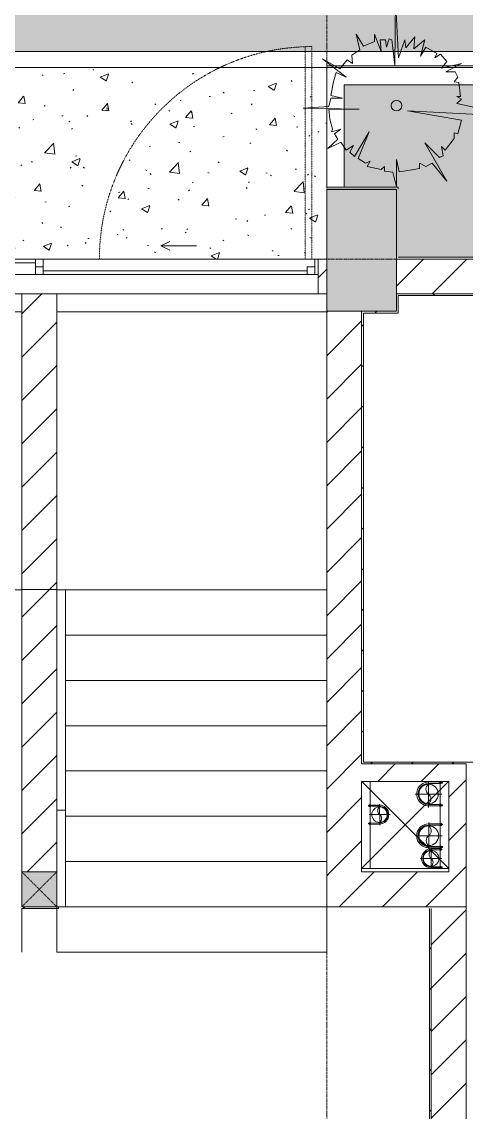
# Model space of a CAD drawing. Header units: millimetres. Extents: x 5359 to 218750, y -16347 to 109893.
# Drawn here: x 116502 to 119053, y 73337 to 79600 of the extents above; entities that cross this region are included whole.
import ezdxf

# ---------------------------------------------------------------- set-up
doc = ezdxf.new("R2010")
doc.units = ezdxf.units.MM
for name, pattern in [('Dash', [6, 3, -3]), ('Grid Line', [22.225, 12.7, -3.175, 3.175, -3.175]), ('IMPORT-CENTER _3_', [10.16, 6.35, -1.27, 1.27, -1.27]), ('NET VAN', [1.06, 0.53, -0.53]), ('Overhead', [3.96875, 2.38125, -1.5875])]:
    doc.linetypes.add(name, pattern=pattern)
for name, color, linetype, lineweight in [('0-1', 7, 'Continuous', 5), ('0-2', 9, 'Continuous', 9), ('A-DETL-GENF-2', 9, 'NET VAN', 9), ('A-DOOR', 31, 'Continuous', 9), ('A-FLOR', 192, 'Continuous', 9), ('A-FLOR-1', 9, 'Continuous', 9), ('A-FLOR-HRAL', 11, 'Continuous', 9), ('A-FLOR-PATT', 8, 'Continuous', 9), ('A-GLAZ', 151, 'Continuous', 9), ('A-WALL', 113, 'Continuous', 9), ('A-WALL-3', 113, 'Continuous', 18), ('A-WALL-PATT-2', 9, 'Continuous', 9), ('A-WALL-PATT-3', 111, 'Continuous', 9), ('G-IMPT', 8, 'Continuous', 9), ('G-IMPT-1', 8, 'IMPORT-CENTER _3_', 9), ('I-WALL-1', 53, 'Continuous', 18), ('I-WALL-3', 2, 'Continuous', 18), ('L-PLNT', 71, 'Continuous', 9), ('M-EQPM', 50, 'Continuous', 9), ('S-BEAM-1', 9, 'Continuous', 9), ('S-COLS', 52, 'Continuous', 9), ('S-COLS-1', 253, 'Continuous', 5), ('S-COLS-2', 53, 'Continuous', 18), ('S-COLS-4', 52, 'Continuous', 18), ('S-COLS-5', 52, 'Dash', 9), ('S-COLS-HDLN', 52, 'Dash', 9), ('S-GRID-1', 1, 'Grid Line', 9), ('S-STRS', 31, 'Continuous', 9), ('S-STRS-MBND', 31, 'Overhead', 9)]:
    doc.layers.add(name, color=color, linetype=linetype, lineweight=lineweight)
pattern_1 = [(45, (0, 0), (-116.67262, 116.67262), [])]
pattern_2 = [(45, (0, 0), (-124.4508, 124.4508), [])]

# ---------------------------------------------------------------- blocks, each defined once
blk = doc.blocks.new('NCV_TKTC_KET CAU_rvt-1-TKCS_MB ĐỊNH VỊ CỔNG-HÀNG RÀO')
at = {"layer": 'S-COLS-1'}
blk.add_hatch(color=256, dxfattribs=at).paths.add_polyline_path([(118252.6, 77936.9), (118652.6, 77936.9), (118652.6, 78636.9), (118252.6, 78636.9), (118252.6, 78332.8)])
at = {"layer": 'A-FLOR-1'}
blk.add_line((118952.5, 74737.4), (118452.6, 74737.4), dxfattribs=at)
at = {"layer": 'S-BEAM-1'}
for p, q in [((114962.3, 77933.3), (116502.6, 77933.3)), ((116702.6, 77933.3), (118252.6, 77933.3))]:
    blk.add_line(p, q, dxfattribs=at)
at = {"layer": 'S-COLS-2'}
for p, q in [((118652.6, 78636.9), (118252.6, 78636.9)), ((118252.6, 78636.9), (118252.6, 77936.9)), ((118652.6, 77936.9), (118652.6, 78636.9)), ((118252.6, 77936.9), (118652.6, 77936.9))]:
    blk.add_line(p, q, dxfattribs=at)
blk = doc.blocks.new('NCV_TKTC_TANG 1_rvt-1-TKCS_MB ĐỊNH VỊ CỔNG-HÀNG RÀO')
at = {"layer": 'A-WALL-PATT-2'}
h = blk.add_hatch(dxfattribs=at)
h.set_pattern_fill('FP_3', color=256, style=0, pattern_type=2)
h.set_pattern_definition(pattern_1)
h.paths.add_polyline_path([(122242.6, 78026.9), (122252.6, 78026.9), (122252.6, 78036.9), (118652.6, 78036.9), (118652.6, 78026.9), (121560.4, 78026.9)])
h = blk.add_hatch(dxfattribs=at)
h.set_pattern_fill('FP_3', color=256, style=0, pattern_type=2)
h.set_pattern_definition(pattern_1)
h.paths.add_polyline_path([(118462.6, 75346.9), (118462.6, 77936.9), (118452.6, 77936.9), (118452.6, 75346.9)])
h = blk.add_hatch(dxfattribs=at)
h.set_pattern_fill('FP_3', color=256, style=0, pattern_type=2)
h.set_pattern_definition(pattern_1)
h.paths.add_polyline_path([(118662.6, 77926.9), (118662.6, 77936.9), (118462.6, 77936.9), (118462.6, 77926.9)])
h = blk.add_hatch(dxfattribs=at)
h.set_pattern_fill('FP_3', color=256, style=0, pattern_type=2)
h.set_pattern_definition(pattern_1)
h.paths.add_polyline_path([(119152.6, 75336.9), (119152.6, 75346.9), (118452.6, 75346.9), (118452.6, 75336.9), (119139.5, 75336.9)])
h.paths.add_polyline_path([(119952.6, 75336.9), (122752.6, 75336.9), (122752.6, 75346.9), (119952.6, 75346.9)])
at = {"layer": 'I-WALL-1'}
for p, q in [((120852.6, 78036.9), (118652.6, 78036.9)), ((118652.6, 78036.9), (118652.6, 78026.9)), ((118652.6, 78026.9), (118652.6, 77936.9)), ((118662.6, 78026.9), (122242.6, 78026.9)), ((118662.6, 77936.9), (118662.6, 78026.9)), ((118462.6, 77936.9), (118452.6, 77936.9)), ((118452.6, 77936.9), (118452.6, 75346.9)), ((118652.6, 77936.9), (118462.6, 77936.9)), ((118462.6, 75346.9), (118462.6, 77926.9)), ((118462.6, 77926.9), (118662.6, 77926.9)), ((118662.6, 77926.9), (118662.6, 77936.9)), ((118452.6, 75346.9), (118452.6, 75336.9)), ((119152.6, 75346.9), (118462.6, 75346.9)), ((118452.6, 75336.9), (119052.6, 75336.9))]:
    blk.add_line(p, q, dxfattribs=at)
blk = doc.blocks.new('FD_01 - FD_01-1200x2200mm-1787917-TKCS_MB ĐỊNH VỊ CỔNG-HÀNG RÀO')
at = {"layer": 'A-DETL-GENF-2'}
for p, q in [((570, 100), (570, 1320)), ((570, 1320), (610, 1320)), ((610, 1320), (610, 100))]:
    blk.add_line(p, q, dxfattribs=at)
blk.add_arc((610, 100), 1220, 91.87889, 180, dxfattribs=at)
blk = doc.blocks.new('1_FAMILY RVT - W01-WxH 1000x3200-3536800-TKCS_MB ĐỊNH VỊ CỔNG-HÀNG RÀO')
at = {"layer": 'A-GLAZ'}
for p, q in [((698.4, 172.39), (749.2, 197.79)), ((698.4, 172.39), (749.2, 146.99)), ((698.4, 172.39), (901.6, 172.39)), ((-1600, 96.19), (-1600, -103.81)), ((1600, 96.19), (-1600, 96.19)), ((-1600, 96.19), (-1536.5, 96.19)), ((-1580.95, 96.19), (-1580.95, 7.29)), ((-1536.5, 96.19), (-22.225, 96.19)), ((-1536.5, 96.19), (-1536.5, 51.74)), ((-1536.5, 73.965), (-22.225, 73.965)), ((-22.225, 7.29), (-22.225, 96.19)), ((-22.225, 96.19), (22.225, 96.19)), ((22.225, 96.19), (1580.95, 96.19)), ((22.225, 96.19), (22.225, 7.29)), ((1580.95, 96.19), (1600, 96.19)), ((1580.95, 96.19), (1580.95, 7.29)), ((1600, -103.81), (1600, 96.19)), ((-1600, 7.29), (-1580.95, 7.29)), ((-1536.5, 51.74), (-1580.95, 51.74)), ((-1580.95, 7.29), (-22.225, 7.29)), ((22.225, 51.74), (-22.225, 51.74)), ((-22.225, 7.29), (22.225, 7.29)), ((22.225, 29.515), (1536.5, 29.515)), ((22.225, 7.29), (1536.5, 7.29)), ((1536.5, 51.74), (1536.5, 7.29)), ((1580.95, 51.74), (1536.5, 51.74)), ((1536.5, 7.29), (1600, 7.29)), ((-1600, -103.81), (1600, -103.81))]:
    blk.add_line(p, q, dxfattribs=at)
blk = doc.blocks.new('Top Rail Type - Top Rail_Internal_-1748001-TKCS_MB ĐỊNH VỊ CỔNG-HÀNG RÀO')
at = {"layer": 'A-FLOR-HRAL'}
for p, q in [((116703, 76336.9), (116753, 76336.9)), ((116703, 75071.6), (116703, 76336.9)), ((116753, 76336.9), (116753, 75071.6)), ((116753, 75071.6), (116703, 75071.6))]:
    blk.add_line(p, q, dxfattribs=at)
blk = doc.blocks.new('Top Rail Type - Top Rail_Internal_-V83-TKCS_MB ĐỊNH VỊ CỔNG-HÀNG RÀO')
at = {"layer": 'A-FLOR-HRAL'}
for p, q in [((116753, 76336.9), (116703, 76336.9)), ((116703, 76336.9), (116703, 74516.9)), ((116753, 76336.9), (116753, 74516.9)), ((116753, 74516.9), (116703, 74516.9))]:
    blk.add_line(p, q, dxfattribs=at)
blk = doc.blocks.new('TKTC_XREF_251221_MB TANG 1 - TKTC_XREF_260130_MB TANG 1_dwg_CUM U_DN100-4202115-TKCS_MB ĐỊNH VỊ CỔNG-HÀNG RÀO')
at = {"layer": 'G-IMPT'}
blk.add_hatch(color=256, dxfattribs=at).paths.add_polyline_path([(0, -61), (0, -57), (14.8, -55.1), (28.5, -49.4), (40.3, -40.3), (49.4, -28.5), (55.1, -14.8), (57, 0), (55.1, 14.8), (49.4, 28.5), (40.3, 40.3), (28.5, 49.4), (14.8, 55.1), (0, 57), (0, 61), (15.8, 58.9), (37.7, 47.3), (43.1, 43.1), (52.8, 30.5), (58.9, 15.8), (61, 0), (58.9, -15.8), (52.8, -30.5), (43.1, -43.1), (30.5, -52.8), (15.8, -58.9)])
for p, q in [((-79.1, 66.6), (-79.1, 63.4)), ((-76.6, 66.6), (-76.6, 63.4)), ((-74.6, 66.6), (-74.6, 63.4)), ((-72.7, 69.3), (-72.7, 60.7)), ((-66.9, 67.9), (-71.7, 67.9)), ((-66.9, 62.1), (-71.7, 62.1)), ((-65, 69), (0, 69)), ((-79.1, -63.4), (-79.1, -66.6)), ((-76.6, -63.4), (-76.6, -66.6)), ((-74.6, -63.4), (-74.6, -66.6)), ((-72.7, -60.7), (-72.7, -69.3)), ((-66.9, -62.1), (-71.7, -62.1)), ((-66.9, -67.9), (-71.7, -67.9)), ((-65, -69), (0, -69))]:
    blk.add_line(p, q, dxfattribs=at)
at = {"layer": 'G-IMPT', "flags": 128}
for points in [[(-72.7, 67.6), (-78.1, 67.6), (-78.1, 62.4), (-72.7, 62.4)], [(-71.7, 59.2), (-66.9, 59.2), (-66.9, 70.8), (-71.7, 70.8)], [(-66.9, 70.8), (-66.9, 72.7), (-65, 72.7), (-65, 57.3), (-66.9, 57.3), (-66.9, 59.2)], [(-65, 61), (0, 61), (0, 57)], [(-72.7, -62.4), (-78.1, -62.4), (-78.1, -67.6), (-72.7, -67.6)], [(-71.7, -70.8), (-66.9, -70.8), (-66.9, -59.2), (-71.7, -59.2)], [(-66.9, -59.2), (-66.9, -57.3), (-65, -57.3), (-65, -72.7), (-66.9, -72.7), (-66.9, -70.8)], [(-65, -61), (0, -61), (0, -57)]]:
    blk.add_lwpolyline(points, dxfattribs=at)
at = {"layer": 'G-IMPT'}
for centre, radius, start, end in [((-78.1, 66.6), 0.96, 90, 180), ((-78.1, 63.4), 0.96, 180, 270), ((-71.1, 69.3), 1.56, 112.61986, 247.38014), ((-67.9, 65), 4.8, 143.1301, 216.8699), ((-71.1, 60.7), 1.56, 112.61986, 247.38014), ((0, 0), 69, 270, 90), ((0, 0), 61, 270, 90), ((0, 0), 57, 270, 90), ((-78.1, -63.4), 0.96, 90, 180), ((-78.1, -66.6), 0.96, 180, 270), ((-71.1, -60.7), 1.56, 112.61986, 247.38014), ((-67.9, -65), 4.8, 143.1301, 216.8699), ((-71.1, -69.3), 1.56, 112.61986, 247.38014)]:
    blk.add_arc(centre, radius, start, end, dxfattribs=at)
blk = doc.blocks.new('TKTC_XREF_251221_MB TANG 1 - TKTC_XREF_260130_MB TANG 1_dwg_$cc-4202117-TKCS_MB ĐỊNH VỊ CỔNG-HÀNG RÀO')
at = {"layer": 'G-IMPT'}
blk.add_circle((0, 0), 0.5, dxfattribs=at)
for centre, radius, start, end in [((0, 0), 0.5, 90, 270), ((0.188, 0.25), 0.313, 126.8699, 233.1301), ((-0.188, -0.25), 0.313, 306.8699, 53.1301)]:
    blk.add_arc(centre, radius, start, end, dxfattribs=at)
at = {"layer": 'G-IMPT-1'}
for p, q in [((-0.673, 0), (0.673, 0)), ((0, -0.673), (0, 0.673))]:
    blk.add_line(p, q, dxfattribs=at)
blk = doc.blocks.new('TKTC_XREF_251221_MB TANG 1 - TKTC_XREF_260130_MB TANG 1_dwg_$cc-V208-TKCS_MB ĐỊNH VỊ CỔNG-HÀNG RÀO')
at = {"layer": 'G-IMPT'}
blk.add_circle((0, 0), 0.5, dxfattribs=at)
for centre, radius, start, end in [((0, 0), 0.5, 90, 270), ((0.188, 0.25), 0.313, 126.8699, 233.1301), ((-0.188, -0.25), 0.313, 306.8699, 53.1301)]:
    blk.add_arc(centre, radius, start, end, dxfattribs=at)
at = {"layer": 'G-IMPT-1'}
for p, q in [((0, -0.673), (0, 0.643)), ((-0.673, 0), (0.673, 0))]:
    blk.add_line(p, q, dxfattribs=at)
blk = doc.blocks.new('TKTC_XREF_251221_MB TANG 1 - TKTC_XREF_260130_MB TANG 1_dwg_$cc-4202118-TKCS_MB ĐỊNH VỊ CỔNG-HÀNG RÀO')
at = {"layer": 'G-IMPT'}
blk.add_circle((0, 0), 0.5, dxfattribs=at)
for centre, radius, start, end in [((0, 0), 0.5, 90, 270), ((0.188, 0.25), 0.313, 126.8699, 233.1301), ((-0.188, -0.25), 0.313, 306.8699, 53.1301)]:
    blk.add_arc(centre, radius, start, end, dxfattribs=at)
at = {"layer": 'G-IMPT-1'}
for p, q in [((-0.673, 0), (0.673, 0)), ((0, -0.673), (0, 0.673))]:
    blk.add_line(p, q, dxfattribs=at)
blk = doc.blocks.new('TKTC_XREF_251221_MB TANG 1 - TKTC_XREF_260130_MB TANG 1_dwg_$cc-4202122-TKCS_MB ĐỊNH VỊ CỔNG-HÀNG RÀO')
at = {"layer": 'G-IMPT'}
blk.add_circle((0, 0), 0.5, dxfattribs=at)
for centre, radius, start, end in [((0, 0), 0.5, 90, 270), ((0.188, 0.25), 0.313, 126.8699, 233.1301), ((-0.188, -0.25), 0.313, 306.8699, 53.1301)]:
    blk.add_arc(centre, radius, start, end, dxfattribs=at)
at = {"layer": 'G-IMPT-1'}
for p, q in [((0, -0.673), (0, 0.673)), ((-0.673, 0), (0.673, 0))]:
    blk.add_line(p, q, dxfattribs=at)
blk = doc.blocks.new('TKTC_XREF_251221_MB TANG 1 - TKTC_XREF_260130_MB TANG 1_dwg_CUM U_DN100-4202112-TKCS_MB ĐỊNH VỊ CỔNG-HÀNG RÀO')
at = {"layer": 'G-IMPT'}
blk.add_hatch(color=256, dxfattribs=at).paths.add_polyline_path([(0, 61), (0, 57), (14.8, 55.1), (28.5, 49.4), (40.3, 40.3), (49.4, 28.5), (55.1, 14.8), (57, 0), (55.1, -14.8), (49.4, -28.5), (40.3, -40.3), (28.5, -49.4), (14.8, -55.1), (0, -57), (0, -61), (15.8, -58.9), (30.5, -52.8), (43.1, -43.1), (52.8, -30.5), (58.9, -15.8), (61, 0), (58.9, 15.8), (52.8, 30.5), (43.1, 43.1), (30.5, 52.8), (15.8, 58.9)])
for p, q in [((-79.1, 66.6), (-79.1, 63.4)), ((-76.6, 66.6), (-76.6, 63.4)), ((-74.6, 66.6), (-74.6, 63.4)), ((-72.7, 69.3), (-72.7, 60.7)), ((-66.9, 67.9), (-71.7, 67.9)), ((-65, 69), (0, 69)), ((-66.9, 62.1), (-71.7, 62.1)), ((-72.7, -60.7), (-72.7, -69.3)), ((-66.9, -62.1), (-71.7, -62.1)), ((-79.1, -63.4), (-79.1, -66.6)), ((-76.6, -63.4), (-76.6, -66.6)), ((-74.6, -63.4), (-74.6, -66.6)), ((-66.9, -67.9), (-71.7, -67.9)), ((-65, -69), (0, -69))]:
    blk.add_line(p, q, dxfattribs=at)
at = {"layer": 'G-IMPT', "flags": 128}
for points in [[(-72.7, 67.6), (-78.1, 67.6), (-78.1, 62.4), (-72.7, 62.4)], [(-71.7, 59.2), (-66.9, 59.2), (-66.9, 70.8), (-71.7, 70.8)], [(-66.9, 70.8), (-66.9, 72.7), (-65, 72.7), (-65, 57.3), (-66.9, 57.3), (-66.9, 59.2)], [(-65, 61), (0, 61), (0, 57)], [(-72.7, -62.4), (-78.1, -62.4), (-78.1, -67.6), (-72.7, -67.6)], [(-71.7, -70.8), (-66.9, -70.8), (-66.9, -59.2), (-71.7, -59.2)], [(-66.9, -59.2), (-66.9, -57.3), (-65, -57.3), (-65, -72.7), (-66.9, -72.7), (-66.9, -70.8)], [(-65, -61), (0, -61), (0, -57)]]:
    blk.add_lwpolyline(points, dxfattribs=at)
at = {"layer": 'G-IMPT'}
for centre, radius, start, end in [((-78.1, 66.6), 0.96, 90, 180), ((-78.1, 63.4), 0.96, 180, 270), ((-71.1, 69.3), 1.56, 112.61986, 247.38014), ((-67.9, 65), 4.8, 143.1301, 216.8699), ((0, 0), 69, 270, 90), ((-71.1, 60.7), 1.56, 112.61986, 247.38014), ((0, 0), 61, 270, 90), ((0, 0), 57, 270, 90), ((-78.1, -63.4), 0.96, 90, 180), ((-71.1, -60.7), 1.56, 112.61986, 247.38014), ((-67.9, -65), 4.8, 143.1301, 216.8699), ((-78.1, -66.6), 0.96, 180, 270), ((-71.1, -69.3), 1.56, 112.61986, 247.38014)]:
    blk.add_arc(centre, radius, start, end, dxfattribs=at)
blk = doc.blocks.new('TKTC_XREF_251221_MB TANG 1 - TKTC_XREF_260130_MB TANG 1_dwg_CUM U_DN100-V209-TKCS_MB ĐỊNH VỊ CỔNG-HÀNG RÀO')
at = {"layer": 'G-IMPT'}
blk.add_hatch(color=256, dxfattribs=at).paths.add_polyline_path([(0, 61), (0, 57), (14.8, 55.1), (28.5, 49.4), (40.3, 40.3), (49.4, 28.5), (55.1, 14.8), (57, 0), (55.1, -14.8), (49.4, -28.5), (40.3, -40.3), (28.5, -49.4), (14.8, -55.1), (0, -57), (0, -61), (15.8, -58.9), (30.5, -52.8), (43.1, -43.1), (52.8, -30.5), (58.9, -15.8), (61, 0), (58.9, 15.8), (52.8, 30.5), (43.1, 43.1), (30.5, 52.8), (15.8, 58.9)])
for p, q in [((-79.1, 66.6), (-79.1, 63.4)), ((-76.6, 66.6), (-76.6, 63.4)), ((-74.6, 66.6), (-74.6, 63.4)), ((-72.7, 69.3), (-72.7, 60.7)), ((-66.9, 67.9), (-71.7, 67.9)), ((-65, 69), (0, 69)), ((-66.9, 62.1), (-71.7, 62.1)), ((-72.7, -60.7), (-72.7, -69.3)), ((-66.9, -62.1), (-71.7, -62.1)), ((-79.1, -63.4), (-79.1, -66.6)), ((-76.6, -63.4), (-76.6, -66.6)), ((-74.6, -63.4), (-74.6, -66.6)), ((-66.9, -67.9), (-71.7, -67.9)), ((-66.9, -72.7), (-66.9, -70.8)), ((-65, -69), (0, -69))]:
    blk.add_line(p, q, dxfattribs=at)
at = {"layer": 'G-IMPT', "flags": 128}
for points in [[(-72.7, 67.6), (-78.1, 67.6), (-78.1, 62.4), (-72.7, 62.4)], [(-71.7, 59.2), (-66.9, 59.2), (-66.9, 70.8), (-71.7, 70.8)], [(-66.9, 70.8), (-66.9, 72.7), (-65, 72.7), (-65, 57.3), (-66.9, 57.3), (-66.9, 59.2)], [(-65, 61), (0, 61), (0, 57)], [(-72.7, -62.4), (-78.1, -62.4), (-78.1, -67.6), (-72.7, -67.6)], [(-71.7, -70.8), (-66.9, -70.8), (-66.9, -59.2), (-71.7, -59.2)], [(-66.9, -59.2), (-66.9, -57.3), (-65, -57.3), (-65, -72.3)], [(-65, -61), (0, -61), (0, -57)]]:
    blk.add_lwpolyline(points, dxfattribs=at)
at = {"layer": 'G-IMPT'}
for centre, radius, start, end in [((-78.1, 66.6), 0.96, 90, 180), ((-78.1, 63.4), 0.96, 180, 270), ((-71.1, 69.3), 1.56, 112.61986, 247.38014), ((-67.9, 65), 4.8, 143.1301, 216.8699), ((0, 0), 69, 270, 90), ((-71.1, 60.7), 1.56, 112.61986, 247.38014), ((0, 0), 61, 270, 90), ((0, 0), 57, 270, 90), ((-78.1, -63.4), 0.96, 90, 180), ((-71.1, -60.7), 1.56, 112.61986, 247.38014), ((-67.9, -65), 4.8, 143.1301, 216.8699), ((-78.1, -66.6), 0.96, 180, 270), ((-71.1, -69.3), 1.56, 112.61986, 247.38014)]:
    blk.add_arc(centre, radius, start, end, dxfattribs=at)
blk = doc.blocks.new('TKTC_XREF_251221_MB TANG 1 - TKTC_XREF_260130_MB TANG 1_dwg-4202109-TKCS_MB ĐỊNH VỊ CỔNG-HÀNG RÀO')
at = {"layer": 'G-IMPT', "flags": 128}
for points in [[(-84649.4, -326109.7), (-84649.4, -326609.5), (-84699.1, -326609.2)], [(-84199.5, -326109.7), (-84199.5, -326609.5), (-84249.2, -326609.2), (-84249.2, -326109.7)]]:
    blk.add_lwpolyline(points, dxfattribs=at)
for name, p, xscale, yscale, zscale, rotation in [('TKTC_XREF_251221_MB TANG 1 - TKTC_XREF_260130_MB TANG 1_dwg_$cc-V208-TKCS_MB ĐỊNH VỊ CỔNG-HÀNG RÀO', (-84316.1, -326182.8), 113.7150000000092, 113.7150000000092, 113.7150000000092, 359.9990086636432), ('TKTC_XREF_251221_MB TANG 1 - TKTC_XREF_260130_MB TANG 1_dwg_CUM U_DN100-V209-TKCS_MB ĐỊNH VỊ CỔNG-HÀNG RÀO', (-84314.3, -326181.8), 0.9975000000000005, 0.9975000000000005, 0.9975000000000005, 180.000991338195), ('TKTC_XREF_251221_MB TANG 1 - TKTC_XREF_260130_MB TANG 1_dwg_$cc-4202118-TKCS_MB ĐỊNH VỊ CỔNG-HÀNG RÀO', (-84595.7, -326300.2), 90.00000000005119, 90.00000000005119, 90.00000000005119, 180.3740267799373), ('TKTC_XREF_251221_MB TANG 1 - TKTC_XREF_260130_MB TANG 1_dwg_CUM U_DN100-4202112-TKCS_MB ĐỊNH VỊ CỔNG-HÀNG RÀO', (-84314.2, -326421.9), 0.9974999999999965, 0.9974999999999965, 0.9974999999999965, 180.0009913385626), ('TKTC_XREF_251221_MB TANG 1 - TKTC_XREF_260130_MB TANG 1_dwg_$cc-4202117-TKCS_MB ĐỊNH VỊ CỔNG-HÀNG RÀO', (-84300.3, -326552.1), 90.00000000005119, 90.00000000005119, 90.00000000005119, 0.3740267799372842)]:
    blk.add_blockref(name, p, dxfattribs=dict(xscale=xscale, yscale=yscale, zscale=zscale, rotation=rotation))
at = {"extrusion": (0, 0, -1)}
for name, p, xscale, yscale, zscale, rotation in [('TKTC_XREF_251221_MB TANG 1 - TKTC_XREF_260130_MB TANG 1_dwg_CUM U_DN100-4202115-TKCS_MB ĐỊNH VỊ CỔNG-HÀNG RÀO', (84597.7, -326300.2), 0.7894736842105242, 0.7894736842105242, -0.7894736842105242, 179.6259732184666), ('TKTC_XREF_251221_MB TANG 1 - TKTC_XREF_260130_MB TANG 1_dwg_$cc-4202122-TKCS_MB ĐỊNH VỊ CỔNG-HÀNG RÀO', (84314.2, -326421.9), 113.7150000000092, 113.7150000000092, -113.7150000000092, 179.9990086636432), ('TKTC_XREF_251221_MB TANG 1 - TKTC_XREF_260130_MB TANG 1_dwg_CUM U_DN100-4202115-TKCS_MB ĐỊNH VỊ CỔNG-HÀNG RÀO', (84300.3, -326552.2), 0.7894736842105242, 0.7894736842105242, -0.7894736842105242, 359.6259732184666)]:
    blk.add_blockref(name, p, dxfattribs=dict(at, xscale=xscale, yscale=yscale, zscale=zscale, rotation=rotation))
blk = doc.blocks.new('TKTC_XREF_251221_MB TANG 1 - TKTC_XREF_251221_MB TANG 1-2038492-TKCS_MB ĐỊNH VỊ CỔNG-HÀNG RÀO')
blk.add_blockref('TKTC_XREF_251221_MB TANG 1 - TKTC_XREF_260130_MB TANG 1_dwg-4202109-TKCS_MB ĐỊNH VỊ CỔNG-HÀNG RÀO', (169499.1, 384109.7))
blk = doc.blocks.new('CAY MAI VAN PHUC - CAY DUC SOC_dwg-2256080-TKCS_MB ĐỊNH VỊ CỔNG-HÀNG RÀO')
at = {"layer": 'G-IMPT', "flags": 128}
blk.add_lwpolyline([(32.8, 479.5), (12.9, 293.4), (6.2, 771.8), (-13.8, 346.6), (-60.3, 479.5), (-67, 419.7), (-133.5, 499.4), (-126.8, 413), (-206.6, 479.5), (-173.4, 359.9), (-213.3, 426.3), (-293.1, 379.8), (-279.8, 346.6), (-319.7, 373.2), (-366.2, 320), (-326.3, 273.5), (-472.6, 306.7), (-359.6, 246.9), (-426.1, 246.9), (-446, 207.1), (-419.4, 173.8), (-452.7, 167.2), (-466, 67.5), (-439.4, 67.5), (-472.6, 47.6), (-439.4, 14.4), (-878.3, -78.6), (-80.3, -38.8), (-472.6, -105.2), (-446, -204.9), (-419.4, -198.2), (-419.4, -238.1), (-352.9, -324.5), (-326.3, -297.9), (-339.6, -364.4), (-313, -377.6), (-206.6, -271.3), (-366.2, -550.4), (-259.8, -417.5), (-213.3, -444.1), (-166.7, -417.5), (-166.7, -457.4), (-100.2, -470.7), (-19.9, -481.4), (-0.5, -390.9), (-0.5, -590.3), (26.2, -484), (86, -477.3), (86, -444.1), (112.6, -464), (212.4, -444.1), (192.4, -404.2), (225.7, -417.5), (278.9, -384.3), (199.1, -191.6), (305.5, -371), (338.7, -337.8), (312.1, -291.3), (365.3, -324.5), (405.2, -264.7), (498.3, -311.2), (425.2, -244.8), (451.8, -204.9), (405.2, -171.7), (471.7, -191.6), (465.1, -171.7), (485, -98.6), (491.7, -25.5), (272.2, -25.5), (677.9, -18.8), (491.7, -5.6), (478.4, 54.2), (391.9, 54.2), (478.4, 74.2), (458.4, 173.8), (438.5, 240.3), (365.3, 207.1), (538.2, 340), (411.9, 266.9), (358.7, 333.3), (318.8, 306.7), (325.4, 366.5), (265.6, 406.4), (292.2, 519.4), (239, 433), (159.2, 466.2), (159.2, 519.4), (112.6, 393.1), (119.3, 479.5), (79.4, 479.5), (72.7, 426.3), (52.8, 486.1)], close=True, dxfattribs=at)
at = {"layer": 'G-IMPT'}
blk.add_circle((0, 0), 38.6, dxfattribs=at)
blk = doc.blocks.new('CAY MAI VAN PHUC - CAY BONG TRANG-2256527-TKCS_MB ĐỊNH VỊ CỔNG-HÀNG RÀO')
at = {"extrusion": (0, 0, -1), "xscale": 0.7894736842105263, "yscale": 0.7894736842105263, "zscale": -0.7894736842105263, "rotation": 180}
blk.add_blockref('CAY MAI VAN PHUC - CAY DUC SOC_dwg-2256080-TKCS_MB ĐỊNH VỊ CỔNG-HÀNG RÀO', (0, 0), dxfattribs=at)
blk = doc.blocks.new('G1_SOF - BO TRU - 200x200-3051103-TKCS_MB ĐỊNH VỊ CỔNG-HÀNG RÀO')
at = {"layer": 'S-COLS-HDLN'}
for p, q in [((-100, -100), (100, 100)), ((100, -100), (-100, 100))]:
    blk.add_line(p, q, dxfattribs=at)

msp = doc.modelspace()

# ---------------------------------------------------------------- hatches: boundary and pattern name
at = {"layer": 'A-FLOR-PATT'}
h = msp.add_hatch(dxfattribs=at)
h.set_pattern_fill('FP_16', color=256, style=0, pattern_type=2)
h.set_pattern_definition([(49.953, (0, 310.95), (480.9659, -42.0109), [50.243, -552.673]), (355.008, (0, 310.95), (-93.0384, 503.553), [40.233, -442.564]), (100.468, (40.1, 307.45), (387.9288, 461.541), [42.673, -469.403]), (46.137, (0, 444.84), (715.6498, -110.8015), [75.373, -829.101]), (96.647, (59.64, 435.6), (626.742, 652.125), [64.007, -704.082]), (351.199, (0, 444.84), (626.7425, 652.1248), [60.348, -663.829]), (20.968, (67.06, 411.37), (400.2616, -269.5331), [50.281, -553.094]), (326.044, (67.06, 411.37), (163.1585, 485.449), [40.213, -442.34]), (71.423, (100.4, 388.9), (563.4187, 215.92), [42.678, -469.456]), (37.454, (0, 310.95), (8.15357, 222.8547), [7.372, -429.565, 7.372, -441.627, -443.973]), (37.454, (0, 310.95), (8.15357, 222.8547), [-885.935, 7.372, -436.601]), (7.488, (0, 310.95), (176.40226, 264.03816), [7.376, -248.771, 7.376, -419.759, -169.312]), (7.488, (0, 310.95), (176.40226, 264.03816), [-683.281, 7.376, -161.936]), (327.543, (-149.53, 310.95), (357.9598, -15.0997), [7.373, -160.187, 7.373, -515.414, -693.697]), (327.543, (-149.53, 310.95), (357.9598, -15.0997), [-690.346, 7.373, -686.325]), (317.547, (-216.6, 310.95), (391.0618, 67.01274), [7.371, -210.396, 7.371, -339.716, -492.488]), (317.547, (-216.6, 310.95), (391.0618, 67.01274), [-564.854, 7.371, -485.118])])
h.paths.add_polyline_path([(124801.6, 79428.2), (128158.5, 83316.9), (97765.9, 83316.9), (100352.6, 79428.2), (123981.2, 79428.2)])
h = msp.add_hatch(dxfattribs=at)
h.set_pattern_fill('FP_14', color=256, style=0, pattern_type=2)
h.set_pattern_definition([(0, (167.64, 11.2), (558.8, 558.8), [83.82, -16.764, 22.352, -16.764, -419.1]), (0, (167.64, 11.2), (558.8, 558.8), [-139.7, 83.82, -335.28]), (0, (139.7, 27.94), (558.8, 558.8), [55.88, -41.91, 83.82, -41.91, -335.28]), (0, (139.7, 27.94), (558.8, 558.8), [-223.52, 55.88, -279.4]), (0, (335.3, 251.46), (558.8, 558.8), [69.85, -27.94, 69.85, -391.16]), (0, (55.9, 363.2), (558.8, 558.8), [27.94, -55.88, 27.94, -447.04]), (90, (111.76, 363.2), (-558.8, 558.8), [50.292, -508.508]), (90, (279.4, 27.94), (-558.8, 558.8), [55.88, -502.92]), (90, (419.1, 251.46), (-558.8, 558.8), [55.88, -502.92]), (45, (352.04, 22.35), (0, 558.7996), [55.88, -734.383]), (135, (206.76, 22.35), (-558.7996, 0), [55.88, -734.383]), (63.435, (335.28, 25.15), (-0.0005, 558.8001), [55.88, -1193.635]), (75.964, (307.34, 27.94), (-0.00237, 558.80038), [55.88, -2248.111]), (75.964, (447.04, 251.46), (-0.00237, 558.80038), [44.704, -2259.287]), (75.964, (122.94, 363.22), (-0.00237, 558.80038), [39.116, -2264.875]), (104.036, (251.46, 27.94), (0.00237, 558.80038), [55.88, -2248.111]), (104.036, (391.16, 251.46), (0.00237, 558.80038), [44.704, -2259.287]), (104.036, (100.58, 363.22), (0.00237, 558.80038), [39.116, -2264.875]), (116.565, (223.52, 25.15), (0.0005, 558.8001), [55.88, -1193.634])])
h.paths.add_polyline_path([(128801.6, 17346.9), (128913.1, 17354.5), (129012.7, 17373), (129095.6, 17396.9), (129203.1, 17443.5), (129291.6, 17495), (129356.5, 17541.1), (129431, 17607.6), (129497.5, 17682), (129555.2, 17763.4), (129603.5, 17850.8), (129641.7, 17943), (129669.3, 18038.9), (129686.7, 18149), (129691.6, 18236.9), (129691.6, 33727.4), (128462.6, 33727.4), (128462.6, 33737.4), (127262.6, 33737.4), (127262.6, 27336.9), (127252.6, 27336.9), (127252.6, 25721.9), (127262.6, 25721.9), (127262.6, 19136.9), (127252.6, 19136.9), (127252.6, 17346.9), (127279.7, 17346.9)])
h.paths.add_polyline_path([(128823, 37137.4), (129701.6, 37137.4), (129701.6, 40386.3), (129693.8, 40471.7), (129671.1, 40555.4), (129647.1, 40613.3), (129606.1, 40680.2), (129555.2, 40739.9), (129495.5, 40790.8), (129428.2, 40832), (129356.1, 40861.9), (129279.8, 40880.2), (129201.6, 40886.3), (128501.6, 40886.3), (128501.6, 61586.3), (129201.6, 61586.3), (129287, 61594.2), (129370.7, 61616.8), (129428.6, 61640.8), (129495.5, 61681.8), (129555.2, 61732.8), (129606.1, 61792.4), (129647.1, 61859.3), (129677.2, 61931.8), (129695.5, 62008.1), (129701.6, 62086.3), (129700.3, 74387.8), (129695.3, 74585.1), (129676.5, 74832.7), (129645.1, 75078.9), (129601.3, 75323.3), (129545.2, 75565.1), (129476.9, 75803.8), (129396.6, 76038.7), (129304.5, 76269.3), (129200.9, 76494.9), (129085.9, 76714.9), (128959, 76930.4), (128817.7, 77143.9), (128666.7, 77348.2), (128506.4, 77543.2), (128337.2, 77728.8), (128159.4, 77904.8), (127973.6, 78071), (127780.1, 78227), (127579.5, 78372.8), (127372.1, 78507.9), (127154.9, 78634.2), (126917.8, 78755.4), (126691.3, 78856.9), (126486.1, 78937.9), (126253.1, 79016.6), (126016.5, 79083.6), (125777.1, 79138.6), (125535.3, 79181.5), (125291.7, 79212.2), (125047, 79230.7), (124801.6, 79236.9), (118352.6, 79236.9), (118352.6, 78649), (118662.6, 78649), (118662.6, 78639), (118652.6, 78636.9), (118652.6, 78246.9), (122742.5, 78246.9), (122742.5, 79046.9), (125162.5, 79046.9), (125162.5, 79036.9), (125152.5, 79036.9), (125152.5, 78236.9), (125162.5, 78236.9), (125162.9, 78246.9), (127252.6, 78246.9), (127252.6, 76536.9), (127262.6, 76536.9), (127262.6, 69762.3), (127252.6, 69761.9), (127252.6, 68146.9), (127262.1, 68146.9), (127262.6, 61561.9), (127252.6, 61561.9), (127252.6, 59936.9), (127262.6, 59936.9), (127262.6, 53361.9), (127252.6, 53361.9), (127252.6, 51736.9), (127262.6, 51736.9), (127262.6, 45161.9), (127252.6, 45161.9), (127252.6, 43546.9), (127262.6, 43546.9), (127262.6, 37137.4)])
h.paths.add_polyline_path([(127252.6, 40437.4), (127252.6, 40437.4), (127252.6, 40586.9)])
h.paths.add_polyline_path([(109456, 78246.9), (114542.6, 78246.9), (114542.6, 78649), (114852.6, 78649), (114852.6, 79318.2), (100352.6, 79318.2), (100172.4, 79311.5), (99993.1, 79291.8), (99836.3, 79264.3), (99668, 79222.6), (99503.1, 79169.4), (99342.2, 79104.8), (99167.4, 79018.6), (99035.8, 78943.1), (98891.7, 78846.8), (98754.7, 78740.6), (98625.3, 78625.3), (98504.2, 78501.2), (98392, 78369), (98301.8, 78246.9), (108437.5, 78246.9)])
h = msp.add_hatch(dxfattribs=at)
h.set_pattern_fill('FP_6', color=256, style=0, pattern_type=2)
h.set_pattern_definition([(50, (0, 0), (480.9661, -42.0786), [50.292, -553.212]), (355, (0, 0), (-93.0416, 504.3895), [40.234, -442.57]), (100.451, (40.1, -3.5), (387.9285, 462.3076), [42.742, -470.158]), (46.184, (0, 134.1), (715.649, -110.993), [75.438, -829.818]), (96.636, (59.64, 124.86), (626.7424, 653.2084), [64.112, -705.237]), (351.184, (0, 134.1), (626.7496, 653.2024), [60.35, -663.854]), (21, (67.06, 100.6), (400.2623, -269.9797), [50.292, -553.212]), (326, (67.06, 100.6), (163.1568, 486.2564), [40.234, -442.57]), (71.451, (100.4, 78.1), (563.4211, 216.2719), [42.742, -470.158]), (37.5, (0, 0), (8.15385, 223.22557), [7.376, -429.829, 7.376, -441.899, -444.246]), (37.5, (0, 0), (8.15385, 223.22557), [-886.48, 7.376, -436.87]), (7.5, (0, 0), (176.404, 264.47698), [7.376, -248.778, 7.376, -419.771, -169.316]), (7.5, (0, 0), (176.404, 264.47698), [-683.301, 7.376, -161.94]), (327.5, (-149.53, 0), (357.96023, -15.12452), [7.376, -160.264, 7.376, -515.661, -694.03]), (327.5, (-149.53, 0), (357.96023, -15.12452), [-690.677, 7.376, -686.653]), (317.5, (-216.6, 0), (391.06155, 67.1262), [7.376, -210.556, 7.376, -339.974, -492.862]), (317.5, (-216.6, 0), (391.06155, 67.1262), [-565.282, 7.376, -485.485])])
h.paths.add_polyline_path([(114962.6, 78236.9), (118252.6, 78236.9), (118252.6, 79336.9), (114952.6, 79336.9), (114952.6, 78649), (114962.6, 78649), (114962.6, 78639), (114952.6, 78636.9), (114952.6, 78236.9)])
at = {"layer": 'A-WALL-PATT-3'}
h = msp.add_hatch(dxfattribs=at)
h.set_pattern_fill('FP_1', color=256, style=0, pattern_type=2)
h.set_pattern_definition(pattern_2)
h.paths.add_polyline_path([(118252.6, 78036.9), (118252.6, 78236.9), (118202.6, 78236.9), (118202.6, 78036.9)])
h.paths.add_polyline_path([(114952.6, 78036.9), (115002.6, 78036.9), (115002.6, 78236.9), (114952.6, 78236.9)])
h = msp.add_hatch(dxfattribs=at)
h.set_pattern_fill('FP_1', color=256, style=0, pattern_type=2)
h.set_pattern_definition(pattern_2)
h.paths.add_polyline_path([(119139.5, 78036.9), (120852.6, 78036.9), (120852.6, 78236.9), (118652.6, 78236.9), (118652.6, 78036.9)])
h = msp.add_hatch(dxfattribs=at)
h.set_pattern_fill('FP_1', color=256, style=0, pattern_type=2)
h.set_pattern_definition(pattern_2)
h.paths.add_polyline_path([(116702.6, 74716.9), (116702.6, 78036.9), (116502.6, 78036.9), (116502.6, 74716.9)])
h = msp.add_hatch(dxfattribs=at)
h.set_pattern_fill('FP_1', color=256, style=0, pattern_type=2)
h.set_pattern_definition(pattern_2)
h.paths.add_polyline_path([(118252.6, 74716.9), (118452.6, 74716.9), (118452.6, 77936.9), (118252.6, 77936.9), (118252.6, 75374)])
h = msp.add_hatch(dxfattribs=at)
h.set_pattern_fill('FP_1', color=256, style=0, pattern_type=2)
h.set_pattern_definition(pattern_2)
h.paths.add_polyline_path([(118452.6, 75236.9), (118952.5, 75236.9), (118952.5, 75336.9), (118452.6, 75336.9)])
h = msp.add_hatch(dxfattribs=at)
h.set_pattern_fill('FP_1', color=256, style=0, pattern_type=2)
h.set_pattern_definition(pattern_2)
h.paths.add_polyline_path([(118952.5, 74516.9), (119052.5, 74516.9), (119052.5, 75336.9), (118952.5, 75336.9), (118952.5, 74716.9)])
h = msp.add_hatch(dxfattribs=at)
h.set_pattern_fill('FP_1', color=256, style=0, pattern_type=2)
h.set_pattern_definition(pattern_2)
h.paths.add_polyline_path([(118534.3, 74516.9), (118952.5, 74516.9), (118952.5, 74716.9), (118252.6, 74716.9), (118252.6, 74516.9)])
h = msp.add_hatch(dxfattribs=at)
h.set_pattern_fill('FP_32', color=256, style=0, pattern_type=2)
h.set_pattern_definition(pattern_1)
h.paths.add_polyline_path([(116703, 74506.9), (116712.6, 74506.9), (116712.6, 74516.9), (116502.6, 74516.9), (116502.6, 74506.9)])
h = msp.add_hatch(dxfattribs=at)
h.set_pattern_fill('FP_32', color=256, style=0, pattern_type=2)
h.set_pattern_definition(pattern_1)
h.paths.add_polyline_path([(118842.5, 71711.9), (118852.5, 71711.9), (118852.5, 74506.9), (118842.5, 74506.9), (118842.5, 72415.3)])
h = msp.add_hatch(dxfattribs=at)
h.set_pattern_fill('FP_1', color=256, style=0, pattern_type=2)
h.set_pattern_definition(pattern_2)
h.paths.add_polyline_path([(118852.5, 70036.9), (119052.5, 70036.9), (119052.5, 70185.3), (118852.5, 70185.3)])
h.paths.add_polyline_path([(118852.5, 71275.3), (119052.5, 71275.3), (119052.5, 71511.9), (118852.5, 71511.9)])
h.paths.add_polyline_path([(118852.5, 71711.9), (119052.5, 71711.9), (119052.5, 74516.9), (118852.5, 74516.9), (118852.5, 71926.9)])
at = {"layer": 'S-COLS-1'}
msp.add_hatch(color=256, dxfattribs=at).paths.add_polyline_path([(116502.6, 74516.9), (116702.6, 74516.9), (116702.6, 74716.9), (116502.6, 74716.9)])

# ---------------------------------------------------------------- linework, layer by layer
at = {"layer": '0-2'}
for p, q in [((118452.6, 75237.4), (118778.3, 74911.6)), ((118952.5, 75237.4), (118824.8, 75109.6)), ((118821.8, 75106.6), (118452.6, 74737.4)), ((118824.8, 75109.6), (118821.8, 75106.6)), ((118780.5, 74909.4), (118784.4, 74905.5)), ((118784.4, 74905.5), (118818.2, 74871.7)), ((118824.3, 74865.6), (118847.7, 74842.2)), ((118847.7, 74842.2), (118850.3, 74839.6)), ((118850.3, 74839.6), (118952.5, 74737.4))]:
    msp.add_line(p, q, dxfattribs=at)
at = {"layer": 'A-FLOR'}
for p, q in [((124801.6, 79428.2), (114962.6, 79428.2)), ((118252.6, 79336.9), (114952.6, 79336.9)), ((118252.6, 74516.9), (116753, 74516.9))]:
    msp.add_line(p, q, dxfattribs=at)
at = {"layer": 'A-WALL'}
for p, q in [((118252.6, 79346.9), (124801.6, 79346.9)), ((118252.6, 79336.9), (124801.6, 79336.9)), ((118252.6, 78649), (118252.6, 79336.9)), ((124801.6, 79236.9), (118352.6, 79236.9)), ((118352.6, 79236.9), (118352.6, 78649)), ((118242.6, 78236.9), (118202.6, 78236.9)), ((120852.6, 78236.9), (118652.6, 78236.9)), ((118652.6, 78236.9), (120852.6, 78236.9)), ((118202.6, 78036.9), (118252.6, 78036.9)), ((116502.6, 74716.9), (116702.6, 74716.9)), ((118852.5, 71275.3), (118852.5, 74506.9))]:
    msp.add_line(p, q, dxfattribs=at)
at = {"layer": 'A-WALL-3'}
for p, q in [((118662.6, 78649), (118252.6, 78649)), ((118252.6, 78639), (118652.6, 78639)), ((118662.6, 78639), (118662.6, 78649)), ((118252.6, 78236.9), (118242.6, 78236.9)), ((118252.6, 78036.9), (118252.6, 78236.9)), ((118652.6, 78246.9), (118652.6, 78036.9)), ((122742.5, 78246.9), (118662.6, 78246.9)), ((116502.6, 78036.9), (116502.6, 75138.3)), ((116702.6, 74716.9), (116702.6, 78036.9)), ((118652.6, 78036.9), (120852.6, 78036.9)), ((118252.6, 77936.9), (118252.6, 74516.9)), ((118452.6, 77936.9), (118252.6, 77936.9)), ((118452.6, 75336.9), (118452.6, 77936.9)), ((119052.5, 75336.9), (118452.6, 75336.9)), ((119052.5, 71711.9), (119052.5, 75336.9)), ((118452.6, 75236.9), (118952.5, 75236.9)), ((118452.6, 74716.9), (118452.6, 75236.9)), ((118952.5, 75236.9), (118952.5, 74716.9)), ((116502.6, 75036.9), (116502.6, 74716.9)), ((118952.5, 74716.9), (118452.6, 74716.9)), ((119052.5, 74516.9), (118252.6, 74516.9))]:
    msp.add_line(p, q, dxfattribs=at)
at = {"layer": 'I-WALL-3'}
for p, q in [((116702.6, 74516.9), (116502.6, 74516.9)), ((116502.6, 74506.9), (116712.6, 74506.9)), ((116712.6, 74506.9), (116712.6, 74516.9)), ((118842.5, 74506.9), (118842.5, 71711.9))]:
    msp.add_line(p, q, dxfattribs=at)
at = {"layer": 'S-COLS'}
msp.add_line((116702.6, 74716.9), (116502.6, 74716.9), dxfattribs=at)
at = {"layer": 'S-COLS-4'}
for p, q in [((116502.6, 74716.9), (116502.6, 74516.9)), ((116702.6, 74516.9), (116702.6, 74716.9)), ((116502.6, 74516.9), (116702.6, 74516.9))]:
    msp.add_line(p, q, dxfattribs=at)
at = {"layer": 'S-GRID-1'}
for p, q in [((118252.6, 13102.5), (118252.6, 80482.7)), ((135474.6, 78236.9), (24837.1, 78236.9))]:
    msp.add_line(p, q, dxfattribs=at)
at = {"layer": 'S-STRS'}
for p, q in [((118252.6, 76336.9), (116753, 76336.9)), ((118252.6, 76076.9), (116753, 76076.9)), ((118252.6, 75816.9), (116753, 75816.9)), ((118252.6, 75556.9), (116753, 75556.9)), ((118252.6, 75296.9), (116753, 75296.9)), ((116502.6, 75036.9), (116502.6, 75138.3)), ((118252.6, 75036.9), (116753, 75036.9)), ((118252.6, 74776.9), (116753, 74776.9)), ((116502.6, 74256.9), (116502.6, 74506.9)), ((118252.6, 74516.9), (116753, 74516.9))]:
    msp.add_line(p, q, dxfattribs=at)
at = {"layer": 'S-STRS-MBND'}
for p, q in [((118253, 78036.9), (118202.6, 78036.9)), ((118253, 76336.9), (118253, 78036.9)), ((114952.6, 76336.9), (116502.6, 76336.9)), ((116502.6, 76339), (116703, 76339)), ((116502.6, 76336.9), (116502.6, 76339)), ((116502.6, 75138.3), (116502.6, 76336.9)), ((116703, 76339), (116703, 76336.9)), ((118253, 76336.9), (116703, 76336.9)), ((116703, 76336.9), (116703, 74256.9)), ((118253, 76336.9), (118253, 74256.9)), ((118253, 74256.9), (116703, 74256.9))]:
    msp.add_line(p, q, dxfattribs=at)

# ---------------------------------------------------------------- block references
at = {"layer": '0-1'}
for name in ['NCV_TKTC_KET CAU_rvt-1-TKCS_MB ĐỊNH VỊ CỔNG-HÀNG RÀO', 'NCV_TKTC_TANG 1_rvt-1-TKCS_MB ĐỊNH VỊ CỔNG-HÀNG RÀO']:
    msp.add_blockref(name, (0, 0), dxfattribs=at)
at = {"layer": 'A-DOOR'}
msp.add_blockref('FD_01 - FD_01-1200x2200mm-1787917-TKCS_MB ĐỊNH VỊ CỔNG-HÀNG RÀO', (117557.6, 78136.9), dxfattribs=at)
at = {"layer": 'A-FLOR-HRAL'}
for name in ['Top Rail Type - Top Rail_Internal_-1748001-TKCS_MB ĐỊNH VỊ CỔNG-HÀNG RÀO', 'Top Rail Type - Top Rail_Internal_-V83-TKCS_MB ĐỊNH VỊ CỔNG-HÀNG RÀO']:
    msp.add_blockref(name, (0, 0), dxfattribs=at)
at = {"layer": 'A-GLAZ'}
msp.add_blockref('1_FAMILY RVT - W01-WxH 1000x3200-3536800-TKCS_MB ĐỊNH VỊ CỔNG-HÀNG RÀO', (116602.6, 78140.7), dxfattribs=at)
at = {"layer": 'L-PLNT', "rotation": 180}
msp.add_blockref('CAY MAI VAN PHUC - CAY BONG TRANG-2256527-TKCS_MB ĐỊNH VỊ CỔNG-HÀNG RÀO', (118652.6, 79118.2), dxfattribs=at)
at = {"layer": 'M-EQPM'}
msp.add_blockref('TKTC_XREF_251221_MB TANG 1 - TKTC_XREF_251221_MB TANG 1-2038492-TKCS_MB ĐỊNH VỊ CỔNG-HÀNG RÀO', (33652.6, 17236.9), dxfattribs=at)
at = {"layer": 'S-COLS-5', "rotation": 180}
msp.add_blockref('G1_SOF - BO TRU - 200x200-3051103-TKCS_MB ĐỊNH VỊ CỔNG-HÀNG RÀO', (116602.6, 74616.9), dxfattribs=at)

doc.saveas('drawing.dxf')
